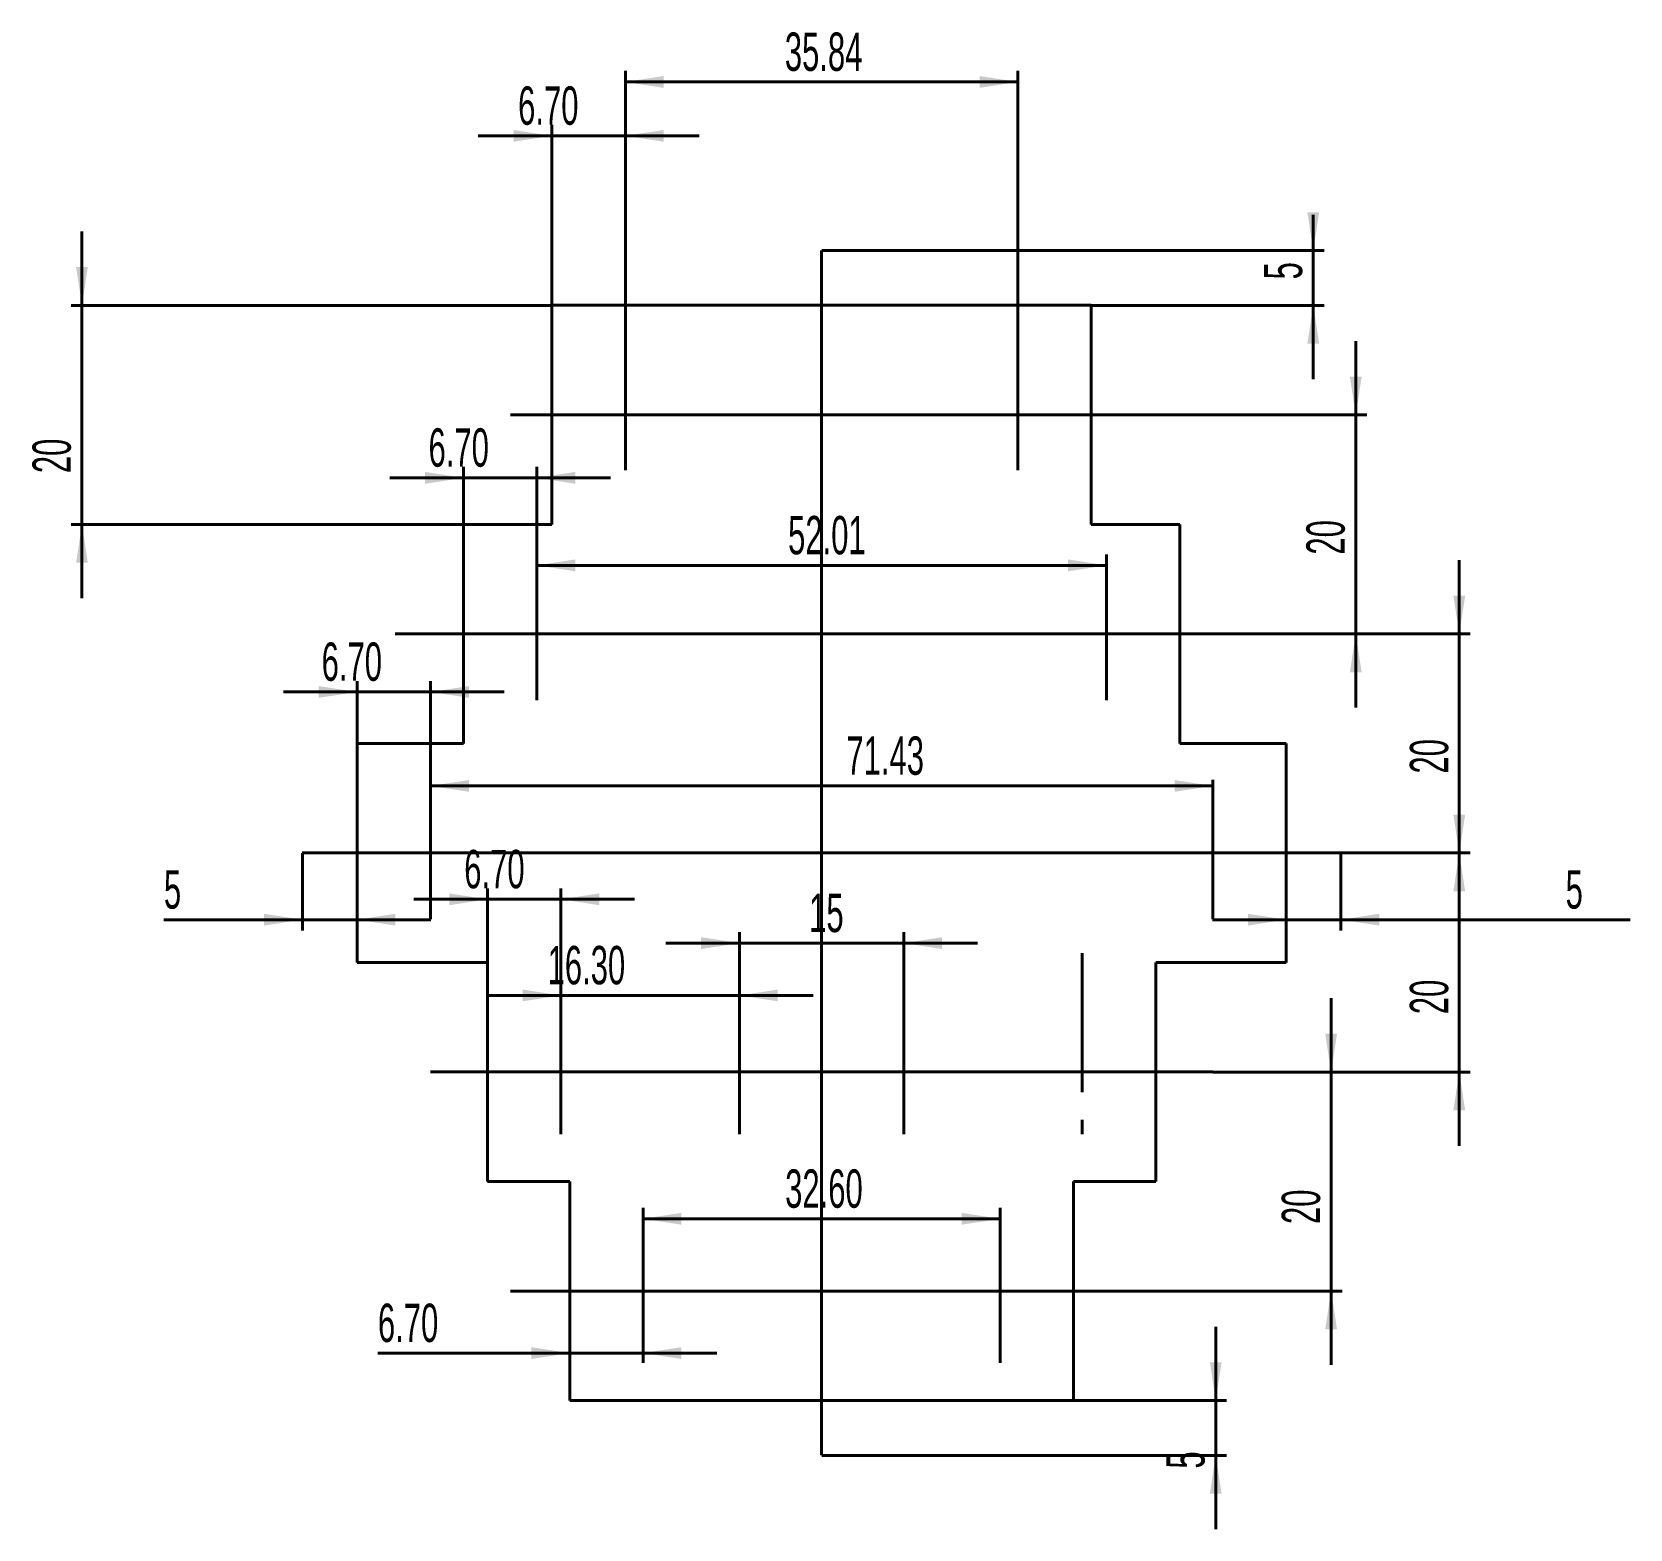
# Model space of a CAD drawing. Header units: millimetres. Extents: x 37 to 183, y 89 to 226.
import ezdxf

# ---------------------------------------------------------------- set-up
doc = ezdxf.new("R2010")
doc.units = ezdxf.units.MM
doc.header["$PDSIZE"] = -1
doc.linetypes.add('CENTERX2', pattern=[20.32, 12.7, -2.54, 2.54, -2.54])
doc.layers.add('AM_BOR', color=7, linetype='Continuous', lineweight=40)
doc.styles.add('SLDTEXTSTYLE0', font='TXT', dxfattribs={"width": 0.605})
doc.dimstyles.new('SLDDIMSTYLE0', dxfattribs={"dimtxt": 3.5, "dimasz": 3.5, "dimexe": 0, "dimexo": 0.0625, "dimgap": 0.875, "dimtad": 2, "dimrnd": 1e-09, "dimzin": 12, "dimdsep": 46, "dimtxsty": 'SLDTEXTSTYLE0', "dimsah": 1, "dimcen": 0.09, "dimadec": 0, "dimazin": 3, "dimtfac": 1, "dimtdec": 3, "dimtmove": 0, "dimatfit": 0, "dimfxl": 1, "dimfrac": 2, "dimtolj": 1, "dimtzin": 12, "dimarcsym": 0})
doc.dimstyles.new('SLDDIMSTYLE1', dxfattribs={"dimtxt": 3.5, "dimasz": 3.5, "dimexe": 0, "dimexo": 0.0625, "dimgap": 0.875, "dimtad": 2, "dimrnd": 1e-09, "dimzin": 12, "dimdsep": 46, "dimtxsty": 'SLDTEXTSTYLE0', "dimsah": 1, "dimcen": 0.09, "dimadec": 0, "dimazin": 3, "dimtfac": 1, "dimtdec": 3, "dimtofl": 0, "dimtmove": 0, "dimatfit": 3, "dimfxl": 1, "dimfrac": 2, "dimtolj": 1, "dimtzin": 12, "dimarcsym": 0})
doc.dimstyles.new('SLDDIMSTYLE2', dxfattribs={"dimtxt": 3.5, "dimasz": 3.5, "dimexe": 0, "dimexo": 0.0625, "dimgap": 0.875, "dimtad": 2, "dimrnd": 1e-09, "dimzin": 4, "dimdsep": 46, "dimtxsty": 'SLDTEXTSTYLE0', "dimsah": 1, "dimcen": 0.09, "dimadec": 0, "dimazin": 1, "dimtfac": 1, "dimtdec": 3, "dimtmove": 0, "dimatfit": 0, "dimfxl": 1, "dimfrac": 2, "dimtolj": 1, "dimtzin": 12, "dimarcsym": 0})
doc.dimstyles.new('SLDDIMSTYLE3', dxfattribs={"dimtxt": 3.5, "dimasz": 3.5, "dimexe": 0, "dimexo": 0.0625, "dimgap": 0.875, "dimtad": 2, "dimrnd": 1e-09, "dimzin": 4, "dimdsep": 46, "dimtxsty": 'SLDTEXTSTYLE0', "dimsah": 1, "dimcen": 0.09, "dimadec": 0, "dimazin": 1, "dimtfac": 1, "dimtdec": 3, "dimtofl": 0, "dimtmove": 0, "dimatfit": 3, "dimfxl": 1, "dimfrac": 2, "dimtolj": 1, "dimtzin": 12, "dimarcsym": 0})

# ---------------------------------------------------------------- blocks, each defined once
blk = doc.blocks.new('_D')
at = {"layer": 'AM_BOR'}
for p, q in [((167.17, 150.77), (167.17, 157.51)), ((156.38, 150.77), (168.17, 150.77)), ((167.17, 150.77), (167.17, 130.77)), ((144.68, 130.77), (168.17, 130.77)), ((167.17, 130.77), (167.17, 124.04))]:
    blk.add_line(p, q, dxfattribs=at)
for points in [[(167.17, 150.77), (167.71, 154.27), (166.63, 154.27)], [(167.17, 130.77), (166.63, 127.27), (167.71, 127.27)]]:
    blk.add_solid(points, dxfattribs=at)
at = {"layer": 'AM_BOR', "insert": (162.66, 136.05, 0.1), "char_height": 3.5, "attachment_point": 1, "rotation": 90, "style": 'SLDTEXTSTYLE0'}
blk.add_mtext('20', dxfattribs=at)
blk = doc.blocks.new('_D_1')
at = {"layer": 'AM_BOR'}
for p, q in [((155.47, 130.77), (155.47, 137.51)), ((144.68, 130.77), (156.47, 130.77)), ((155.47, 130.77), (155.47, 110.77)), ((136.92, 110.77), (156.47, 110.77)), ((155.47, 110.77), (155.47, 104.04))]:
    blk.add_line(p, q, dxfattribs=at)
for points in [[(155.47, 130.77), (156.01, 134.27), (154.93, 134.27)], [(155.47, 110.77), (154.93, 107.27), (156.01, 107.27)]]:
    blk.add_solid(points, dxfattribs=at)
at = {"layer": 'AM_BOR', "insert": (150.96, 116.89, 0.1), "char_height": 3.5, "attachment_point": 1, "rotation": 90, "style": 'SLDTEXTSTYLE0'}
blk.add_mtext('20', dxfattribs=at)
blk = doc.blocks.new('_D_2')
at = {"layer": 'AM_BOR'}
for p, q in [((167.17, 170.77), (167.17, 177.51)), ((146.93, 170.77), (168.17, 170.77)), ((167.17, 150.77), (167.17, 170.77)), ((156.38, 150.77), (168.17, 150.77)), ((167.17, 150.77), (167.17, 144.04))]:
    blk.add_line(p, q, dxfattribs=at)
for points in [[(167.17, 170.77), (167.71, 174.27), (166.63, 174.27)], [(167.17, 150.77), (166.63, 147.27), (167.71, 147.27)]]:
    blk.add_solid(points, dxfattribs=at)
at = {"layer": 'AM_BOR', "insert": (162.66, 158.02, 0.1), "char_height": 3.5, "attachment_point": 1, "rotation": 90, "style": 'SLDTEXTSTYLE0'}
blk.add_mtext('20', dxfattribs=at)
blk = doc.blocks.new('_D_3')
at = {"layer": 'AM_BOR'}
for p, q in [((157.72, 190.77), (157.72, 197.51)), ((136.92, 190.77), (158.72, 190.77)), ((157.72, 170.77), (157.72, 190.77)), ((146.93, 170.77), (158.72, 170.77)), ((157.72, 170.77), (157.72, 164.04))]:
    blk.add_line(p, q, dxfattribs=at)
for points in [[(157.72, 190.77), (158.26, 194.27), (157.18, 194.27)], [(157.72, 170.77), (157.18, 167.27), (158.26, 167.27)]]:
    blk.add_solid(points, dxfattribs=at)
at = {"layer": 'AM_BOR', "insert": (153.21, 178.01, 0.1), "char_height": 3.5, "attachment_point": 1, "rotation": 90, "style": 'SLDTEXTSTYLE0'}
blk.add_mtext('20', dxfattribs=at)
blk = doc.blocks.new('_D_4')
at = {"layer": 'AM_BOR'}
for p, q in [((41.42, 200.77), (41.42, 207.51)), ((84.32, 200.77), (40.42, 200.77)), ((41.42, 180.77), (41.42, 200.77)), ((84.32, 180.77), (40.42, 180.77)), ((41.42, 180.77), (41.42, 174.04))]:
    blk.add_line(p, q, dxfattribs=at)
for points in [[(41.42, 200.77), (41.95, 204.27), (40.88, 204.27)], [(41.42, 180.77), (40.88, 177.27), (41.95, 177.27)]]:
    blk.add_solid(points, dxfattribs=at)
at = {"layer": 'AM_BOR', "insert": (36.9, 185.45, 0.1), "char_height": 3.5, "attachment_point": 1, "rotation": 90, "style": 'SLDTEXTSTYLE0'}
blk.add_mtext('20', dxfattribs=at)
blk = doc.blocks.new('_D_5')
at = {"layer": 'AM_BOR'}
for p, q in [((91.03, 198.43), (91.03, 222.17)), ((126.87, 198.43), (126.87, 222.17)), ((91.03, 221.17), (126.87, 221.17))]:
    blk.add_line(p, q, dxfattribs=at)
for points in [[(91.03, 221.17), (94.53, 220.63), (94.53, 221.71)], [(126.87, 221.17), (123.37, 221.71), (123.37, 220.63)]]:
    blk.add_solid(points, dxfattribs=at)
at = {"layer": 'AM_BOR', "insert": (105.59, 225.68, 0.1), "char_height": 3.5, "attachment_point": 1, "style": 'SLDTEXTSTYLE0'}
blk.add_mtext('35.84', dxfattribs=at)
blk = doc.blocks.new('_D_6')
at = {"layer": 'AM_BOR'}
for p, q in [((84.33, 216.25), (77.6, 216.25)), ((84.33, 200.78), (84.33, 217.25)), ((91.03, 216.25), (84.33, 216.25)), ((91.03, 198.43), (91.03, 217.25)), ((91.03, 216.25), (97.76, 216.25))]:
    blk.add_line(p, q, dxfattribs=at)
for points in [[(84.33, 216.25), (80.83, 216.78), (80.83, 215.71)], [(91.03, 216.25), (94.53, 215.71), (94.53, 216.78)]]:
    blk.add_solid(points, dxfattribs=at)
at = {"layer": 'AM_BOR', "insert": (81.24, 220.76, 0.1), "char_height": 3.5, "attachment_point": 1, "style": 'SLDTEXTSTYLE0'}
blk.add_mtext('6.70', dxfattribs=at)
blk = doc.blocks.new('_D_7')
at = {"layer": 'AM_BOR'}
for p, q in [((76.25, 180.78), (76.25, 186.02)), ((82.95, 176.2), (82.95, 186.02)), ((76.25, 185.02), (69.52, 185.02)), ((82.95, 185.02), (76.25, 185.02)), ((82.95, 185.02), (89.68, 185.02))]:
    blk.add_line(p, q, dxfattribs=at)
for points in [[(76.25, 185.02), (72.75, 185.56), (72.75, 184.48)], [(82.95, 185.02), (86.45, 184.48), (86.45, 185.56)]]:
    blk.add_solid(points, dxfattribs=at)
at = {"layer": 'AM_BOR', "insert": (73.06, 189.54, 0.1), "char_height": 3.5, "attachment_point": 1, "style": 'SLDTEXTSTYLE0'}
blk.add_mtext('6.70', dxfattribs=at)
blk = doc.blocks.new('_D_8')
at = {"layer": 'AM_BOR'}
for p, q in [((66.54, 160.78), (66.54, 166.47)), ((73.24, 157.44), (73.24, 166.47)), ((66.54, 165.47), (59.81, 165.47)), ((73.24, 165.47), (66.54, 165.47)), ((73.24, 165.47), (79.97, 165.47))]:
    blk.add_line(p, q, dxfattribs=at)
for points in [[(66.54, 165.47), (63.04, 166.01), (63.04, 164.94)], [(73.24, 165.47), (76.74, 164.94), (76.74, 166.01)]]:
    blk.add_solid(points, dxfattribs=at)
at = {"layer": 'AM_BOR', "insert": (63.3, 169.99, 0.1), "char_height": 3.5, "attachment_point": 1, "style": 'SLDTEXTSTYLE0'}
blk.add_mtext('6.70', dxfattribs=at)
blk = doc.blocks.new('_D_9')
at = {"layer": 'AM_BOR'}
for p, q in [((82.95, 176.2), (82.95, 178.03)), ((134.96, 176.2), (134.96, 178.03)), ((82.95, 177.03), (134.96, 177.03))]:
    blk.add_line(p, q, dxfattribs=at)
for points in [[(82.95, 177.03), (86.45, 176.49), (86.45, 177.57)], [(134.96, 177.03), (131.46, 177.57), (131.46, 176.49)]]:
    blk.add_solid(points, dxfattribs=at)
at = {"layer": 'AM_BOR', "insert": (105.89, 181.54, 0.1), "char_height": 3.5, "attachment_point": 1, "style": 'SLDTEXTSTYLE0'}
blk.add_mtext('52.01', dxfattribs=at)
blk = doc.blocks.new('_D_10')
at = {"layer": 'AM_BOR'}
blk.add_line((73.24, 156.89), (144.67, 156.89), dxfattribs=at)
for points in [[(73.24, 156.89), (76.74, 156.36), (76.74, 157.43)], [(144.67, 156.89), (141.17, 157.43), (141.17, 156.36)]]:
    blk.add_solid(points, dxfattribs=at)
at = {"layer": 'AM_BOR', "insert": (111.21, 161.41, 0.1), "char_height": 3.5, "attachment_point": 1, "style": 'SLDTEXTSTYLE0'}
blk.add_mtext('71.43', dxfattribs=at)
blk = doc.blocks.new('_D_11')
at = {"layer": 'AM_BOR'}
for p, q in [((101.45, 136.5), (101.45, 143.54)), ((116.45, 136.5), (116.45, 143.54)), ((101.45, 142.54), (94.72, 142.54)), ((101.45, 142.54), (116.45, 142.54)), ((116.45, 142.54), (123.18, 142.54))]:
    blk.add_line(p, q, dxfattribs=at)
for points in [[(101.45, 142.54), (97.95, 143.08), (97.95, 142)], [(116.45, 142.54), (119.95, 142), (119.95, 143.08)]]:
    blk.add_solid(points, dxfattribs=at)
at = {"layer": 'AM_BOR', "insert": (107.81, 147.05, 0.1), "char_height": 3.5, "attachment_point": 1, "style": 'SLDTEXTSTYLE0'}
blk.add_mtext('15', dxfattribs=at)
blk = doc.blocks.new('_D_12')
at = {"layer": 'AM_BOR'}
for p, q in [((101.45, 136.5), (101.45, 138.76)), ((85.15, 137.76), (78.42, 137.76)), ((101.45, 137.76), (85.15, 137.76)), ((101.45, 137.76), (108.18, 137.76))]:
    blk.add_line(p, q, dxfattribs=at)
for points in [[(85.15, 137.76), (81.65, 138.3), (81.65, 137.23)], [(101.45, 137.76), (104.95, 137.23), (104.95, 138.3)]]:
    blk.add_solid(points, dxfattribs=at)
at = {"layer": 'AM_BOR', "insert": (83.93, 142.28, 0.1), "char_height": 3.5, "attachment_point": 1, "style": 'SLDTEXTSTYLE0'}
blk.add_mtext('16.30', dxfattribs=at)
blk = doc.blocks.new('_D_13')
at = {"layer": 'AM_BOR'}
for p, q in [((78.45, 140.78), (78.45, 147.54)), ((85.15, 141.65), (85.15, 147.54)), ((78.45, 146.54), (71.72, 146.54)), ((85.15, 146.54), (78.45, 146.54)), ((85.15, 146.54), (91.88, 146.54))]:
    blk.add_line(p, q, dxfattribs=at)
for points in [[(78.45, 146.54), (74.95, 147.08), (74.95, 146)], [(85.15, 146.54), (88.65, 146), (88.65, 147.08)]]:
    blk.add_solid(points, dxfattribs=at)
at = {"layer": 'AM_BOR', "insert": (76.32, 151.05, 0.1), "char_height": 3.5, "attachment_point": 1, "style": 'SLDTEXTSTYLE0'}
blk.add_mtext('6.70', dxfattribs=at)
blk = doc.blocks.new('_D_14')
at = {"layer": 'AM_BOR'}
for p, q in [((85.95, 105.11), (68.44, 105.11)), ((92.65, 105.11), (85.95, 105.11)), ((92.65, 105.11), (99.38, 105.11))]:
    blk.add_line(p, q, dxfattribs=at)
for points in [[(85.95, 105.11), (82.45, 105.65), (82.45, 104.57)], [(92.65, 105.11), (96.15, 104.57), (96.15, 105.65)]]:
    blk.add_solid(points, dxfattribs=at)
at = {"layer": 'AM_BOR', "insert": (68.44, 109.62, 0.1), "char_height": 3.5, "attachment_point": 1, "style": 'SLDTEXTSTYLE0'}
blk.add_mtext('6.70', dxfattribs=at)
blk = doc.blocks.new('_D_15')
at = {"layer": 'AM_BOR'}
for p, q in [((92.65, 116.74), (92.65, 118.37)), ((125.25, 116.74), (125.25, 118.37)), ((92.65, 117.37), (125.25, 117.37))]:
    blk.add_line(p, q, dxfattribs=at)
for points in [[(92.65, 117.37), (96.15, 116.83), (96.15, 117.91)], [(125.25, 117.37), (121.75, 117.91), (121.75, 116.83)]]:
    blk.add_solid(points, dxfattribs=at)
at = {"layer": 'AM_BOR', "insert": (105.62, 121.88, 0.1), "char_height": 3.5, "attachment_point": 1, "style": 'SLDTEXTSTYLE0'}
blk.add_mtext('32.60', dxfattribs=at)
blk = doc.blocks.new('_D_16')
at = {"layer": 'AM_BOR'}
for p, q in [((144.93, 100.77), (144.93, 107.51)), ((131.96, 100.77), (145.93, 100.77)), ((144.93, 95.77), (144.93, 100.77)), ((108.96, 95.77), (145.93, 95.77)), ((144.93, 95.77), (144.93, 89.04))]:
    blk.add_line(p, q, dxfattribs=at)
for points in [[(144.93, 100.77), (145.47, 104.27), (144.4, 104.27)], [(144.93, 95.77), (144.4, 92.27), (145.47, 92.27)]]:
    blk.add_solid(points, dxfattribs=at)
at = {"layer": 'AM_BOR', "insert": (140.42, 94.56, 0.1), "char_height": 3.5, "attachment_point": 1, "rotation": 90, "style": 'SLDTEXTSTYLE0'}
blk.add_mtext('5', dxfattribs=at)
blk = doc.blocks.new('_D_17')
at = {"layer": 'AM_BOR'}
for p, q in [((153.84, 205.77), (153.84, 209.02)), ((108.96, 205.77), (154.84, 205.77)), ((153.84, 205.77), (153.84, 200.77)), ((133.58, 200.77), (154.84, 200.77)), ((153.84, 200.77), (153.84, 194.04))]:
    blk.add_line(p, q, dxfattribs=at)
for points in [[(153.84, 205.77), (154.38, 209.27), (153.3, 209.27)], [(153.84, 200.77), (153.3, 197.27), (154.38, 197.27)]]:
    blk.add_solid(points, dxfattribs=at)
at = {"layer": 'AM_BOR', "insert": (149.33, 203.14, 0.1), "char_height": 3.5, "attachment_point": 1, "rotation": 90, "style": 'SLDTEXTSTYLE0'}
blk.add_mtext('5', dxfattribs=at)
blk = doc.blocks.new('_D_18')
at = {"layer": 'AM_BOR'}
for p, q in [((156.37, 150.76), (156.37, 143.68)), ((151.37, 144.68), (144.64, 144.68)), ((156.37, 144.68), (151.37, 144.68)), ((156.37, 144.68), (182.76, 144.68))]:
    blk.add_line(p, q, dxfattribs=at)
for points in [[(151.37, 144.68), (147.87, 145.22), (147.87, 144.14)], [(156.37, 144.68), (159.87, 144.14), (159.87, 145.22)]]:
    blk.add_solid(points, dxfattribs=at)
at = {"layer": 'AM_BOR', "insert": (176.88, 149.19, 0.1), "char_height": 3.5, "attachment_point": 1, "style": 'SLDTEXTSTYLE0'}
blk.add_mtext('5', dxfattribs=at)
blk = doc.blocks.new('_D_19')
at = {"layer": 'AM_BOR'}
for p, q in [((61.54, 150.76), (61.54, 143.68)), ((61.54, 144.68), (48.9, 144.68)), ((61.54, 144.68), (66.54, 144.68)), ((66.54, 144.68), (73.27, 144.68))]:
    blk.add_line(p, q, dxfattribs=at)
for points in [[(61.54, 144.68), (58.04, 145.22), (58.04, 144.14)], [(66.54, 144.68), (70.04, 144.14), (70.04, 145.22)]]:
    blk.add_solid(points, dxfattribs=at)
at = {"layer": 'AM_BOR', "insert": (48.9, 149.19, 0.1), "char_height": 3.5, "attachment_point": 1, "style": 'SLDTEXTSTYLE0'}
blk.add_mtext('5', dxfattribs=at)

msp = doc.modelspace()

# ---------------------------------------------------------------- linework, layer by layer
at = {"layer": 'AM_BOR'}
for p, q in [((108.952, 205.774), (108.952, 95.774)), ((84.332, 180.774), (84.332, 200.774)), ((80.545, 190.774), (136.909, 190.774)), ((76.247, 160.774), (76.247, 180.774)), ((76.247, 180.774), (84.332, 180.774)), ((70.01, 170.774), (146.918, 170.774)), ((66.537, 150.774), (66.537, 160.774)), ((66.537, 160.774), (76.247, 160.774)), ((61.537, 150.774), (156.367, 150.774)), ((66.537, 150.774), (66.537, 140.774)), ((85.152, 141.636), (85.152, 125.096)), ((66.537, 140.774), (78.452, 140.774)), ((78.452, 140.774), (78.452, 120.774)), ((101.452, 136.49), (101.452, 125.096)), ((73.237, 130.774), (144.667, 130.774)), ((78.452, 120.774), (85.952, 120.774)), ((85.952, 120.774), (85.952, 100.774)), ((92.652, 116.725), (92.652, 104.205)), ((80.545, 110.774), (136.909, 110.774))]:
    msp.add_line(p, q, dxfattribs=at)
at = {"layer": 'AM_BOR', "color": 7, "linetype": 'Continuous', "lineweight": 40}
for p, q in [((84.332, 200.774), (133.572, 200.774)), ((133.572, 180.774), (133.572, 200.774)), ((141.657, 180.774), (133.572, 180.774)), ((141.657, 160.774), (141.657, 180.774)), ((151.367, 160.774), (141.657, 160.774)), ((151.367, 150.774), (151.367, 160.774)), ((151.367, 150.774), (151.367, 140.774)), ((139.452, 140.774), (139.452, 120.774)), ((151.367, 140.774), (139.452, 140.774)), ((131.952, 120.774), (131.952, 100.774)), ((139.452, 120.774), (131.952, 120.774)), ((85.952, 100.774), (131.952, 100.774))]:
    msp.add_line(p, q, dxfattribs=at)
at = {"layer": 'AM_BOR', "linetype": 'CENTERX2'}
for p, q in [((91.032, 198.415), (91.032, 184.176)), ((82.947, 176.188), (82.947, 164.727)), ((73.237, 157.434), (73.237, 144.584))]:
    msp.add_line(p, q, dxfattribs=at)
at = {"layer": 'AM_BOR', "color": 7, "linetype": 'CENTERX2', "lineweight": 40}
for p, q in [((126.872, 198.415), (126.872, 184.176)), ((134.957, 176.188), (134.957, 164.727)), ((144.667, 157.434), (144.667, 144.584)), ((132.752, 141.636), (132.752, 125.096)), ((116.452, 136.49), (116.452, 125.096)), ((125.252, 116.725), (125.252, 104.205))]:
    msp.add_line(p, q, dxfattribs=at)
at = {"layer": 'AM_BOR'}
for p in [(108.952, 200.774), (108.952, 100.774)]:
    msp.add_point(p, dxfattribs=at)

# ---------------------------------------------------------------- dimensions: what is measured, and where the dimension line sits
for base, p1, p2, dimstyle, picture, middle in [((126.872, 221.168), (91.032, 198.415), (126.872, 198.415), 'SLDDIMSTYLE1', '_D_5', (113.207, 221.168)), ((84.332, 216.246), (91.032, 198.415), (84.332, 200.774), 'SLDDIMSTYLE2', '_D_6', (87.519, 216.246)), ((76.247, 185.023), (82.947, 176.188), (76.247, 180.774), 'SLDDIMSTYLE2', '_D_7', (79.341, 185.023)), ((134.957, 177.033), (82.947, 176.188), (134.957, 176.188), 'SLDDIMSTYLE1', '_D_9', (113.513, 177.033)), ((66.537, 165.474), (73.237, 157.434), (66.537, 160.774), 'SLDDIMSTYLE2', '_D_8', (69.58, 165.474)), ((144.667, 156.894), (73.237, 157.434), (144.667, 157.434), 'SLDDIMSTYLE1', '_D_10', (118.826, 156.894)), ((66.537, 144.679), (61.537, 150.774), (66.537, 140.774), 'SLDDIMSTYLE0', '_D_19', (51.846, 144.679)), ((78.452, 146.54), (85.152, 141.636), (78.452, 140.774), 'SLDDIMSTYLE2', '_D_13', (82.601, 146.54)), ((151.367, 144.679), (156.367, 150.774), (151.367, 140.774), 'SLDDIMSTYLE0', '_D_18', (179.821, 144.679)), ((116.452, 142.539), (101.452, 136.49), (116.452, 136.49), 'SLDDIMSTYLE0', '_D_11', (112.092, 142.539)), ((85.152, 137.764), (101.452, 136.49), (85.152, 141.636), 'SLDDIMSTYLE2', '_D_12', (91.546, 137.764)), ((125.252, 117.371), (92.652, 116.725), (125.252, 116.725), 'SLDDIMSTYLE3', '_D_15', (113.236, 117.371)), ((85.952, 105.109), (92.652, 104.205), (85.952, 100.774), 'SLDDIMSTYLE2', '_D_14', (74.723, 105.109))]:
    dim = msp.add_linear_dim(base=base, p1=p1, p2=p2, dimstyle=dimstyle, dxfattribs=at)
    dim.commit()
    dim.dimension.update_dxf_attribs({"geometry": picture, "text_midpoint": middle, "dimtype": 160})
for base, p1, p2, picture, middle in [((153.839, 200.774), (108.952, 205.774), (133.572, 200.774), '_D_17', (153.839, 206.08)), ((41.416, 200.774), (84.332, 180.774), (84.332, 200.774), '_D_4', (41.416, 189.731)), ((157.723, 190.774), (146.918, 170.774), (136.909, 190.774), '_D_3', (157.723, 182.285)), ((167.173, 170.774), (156.367, 150.774), (146.918, 170.774), '_D_2', (167.173, 162.293)), ((167.173, 130.774), (156.367, 150.774), (144.667, 130.774), '_D', (167.173, 140.329)), ((155.473, 110.774), (144.667, 130.774), (136.909, 110.774), '_D_1', (155.473, 121.167)), ((144.934, 100.774), (108.952, 95.774), (131.952, 100.774), '_D_16', (144.934, 97.501))]:
    dim = msp.add_linear_dim(base=base, p1=p1, p2=p2, angle=90, dimstyle='SLDDIMSTYLE0', dxfattribs=at)
    dim.commit()
    dim.dimension.update_dxf_attribs({"geometry": picture, "text_midpoint": middle, "dimtype": 160})

doc.saveas('drawing.dxf')
